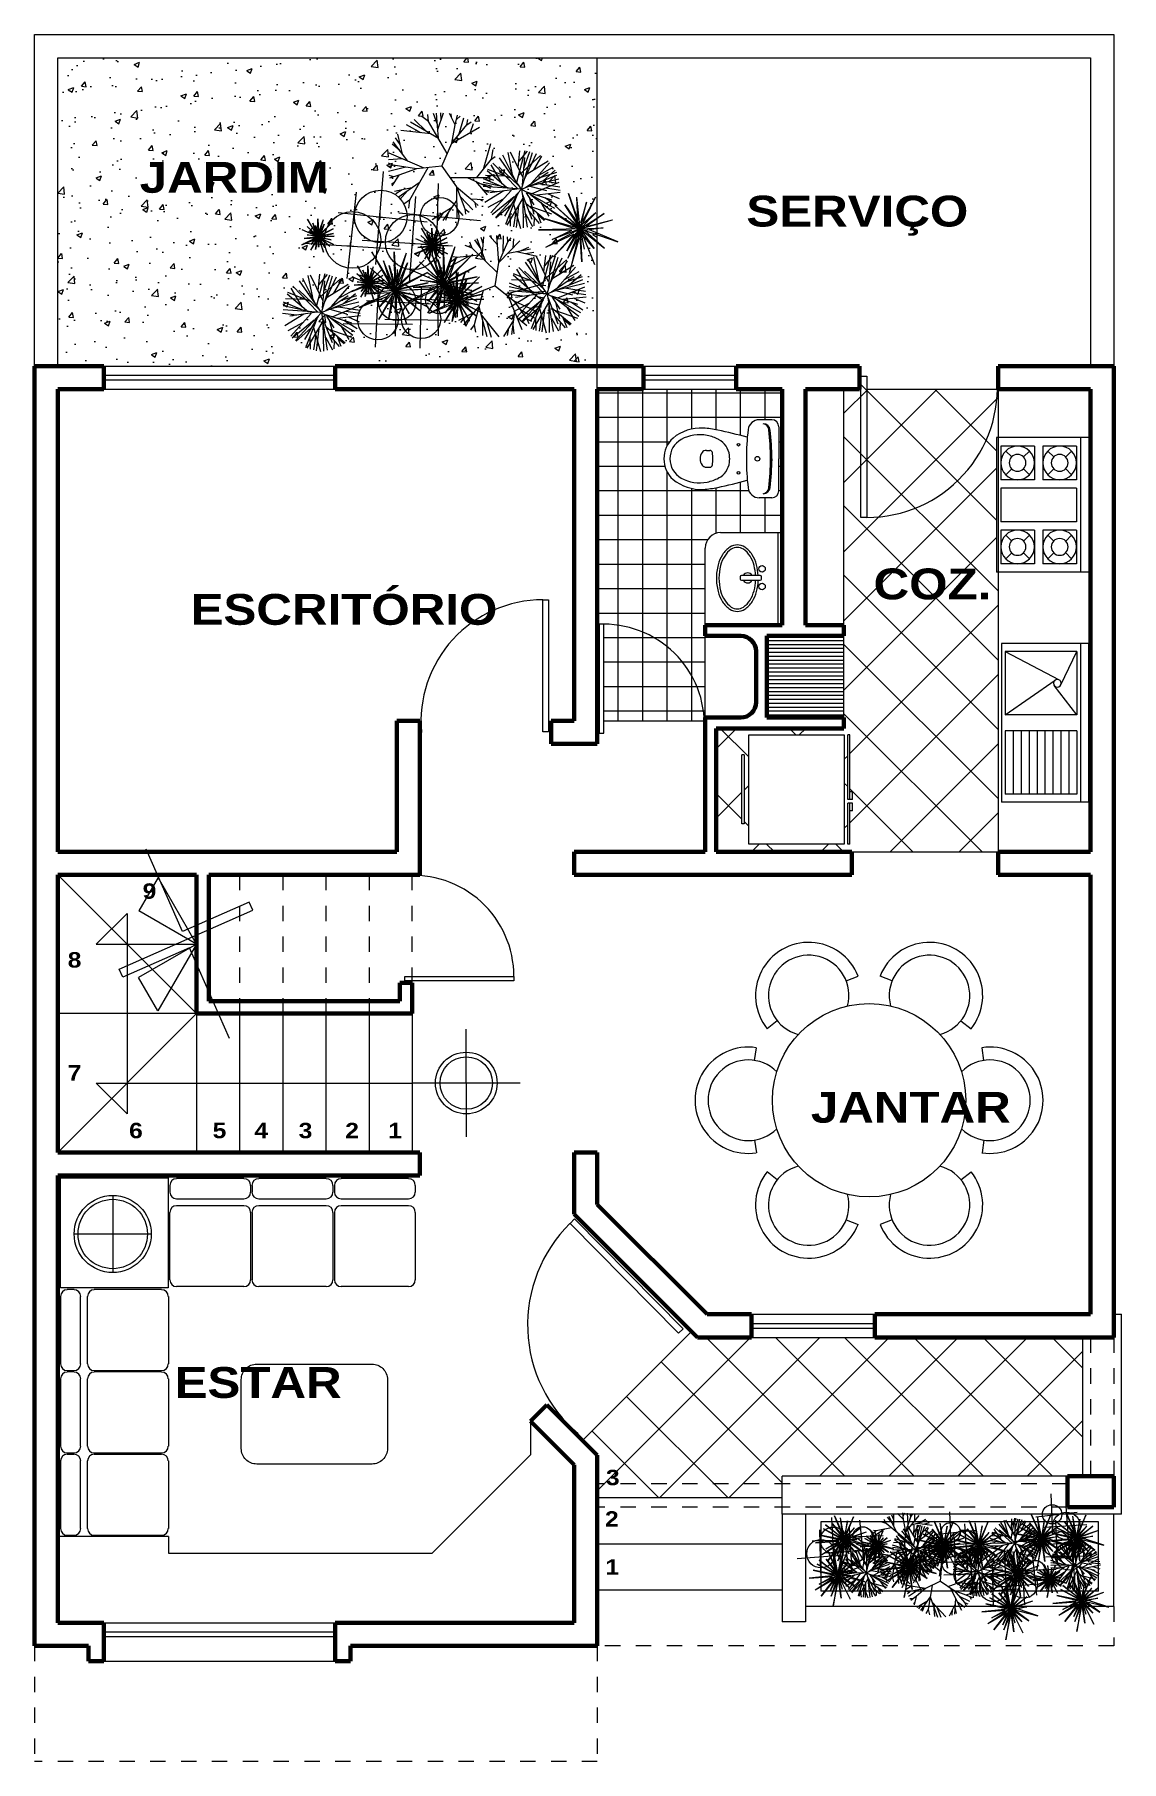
# Model space of a CAD drawing. Header units: metres. Extents: x 3.6 to 34.8, y 2.3 to 26.8.
# Drawn here: x 3.65 to 10.7, y 15.05 to 26.25 of the extents above; entities that cross this region are included whole.
import ezdxf

# ---------------------------------------------------------------- set-up
doc = ezdxf.new("R2010")
doc.units = ezdxf.units.M
doc.linetypes.add('DASHED2', pattern=[9.525, 6.35, -3.175])
doc.layers.get('0').update_dxf_attribs({"plot": 0})
for name, color, linetype, lineweight in [('0.05', 132, 'Continuous', 5), ('0.10', 62, 'Continuous', 9), ('0.13', 191, 'Continuous', 9), ('0.18', 141, 'Continuous', 18), ('0.18 proy', 141, 'DASHED2', 18), ('0.20', 241, 'Continuous', 20), ('0.30', 41, 'Continuous', 30), ('0.80', 21, 'Continuous', 80)]:
    doc.layers.add(name, color=color, linetype=linetype, lineweight=lineweight)
doc.styles.add('acotacion', font='', dxfattribs={"height": 0.12})
doc.styles.get("Standard").update_dxf_attribs({"font": '', "height": 0.2})
doc.styles.get('acotacion').set_extended_font_data('Arial Black')
doc.styles.get('Standard').set_extended_font_data('Arial Black')
pattern_1 = [(315, (0.28927, 9.79815), (0.2245064, 0.2245064), []), (45, (0.28927, 9.79815), (-0.2245064, 0.2245064), [])]

# ---------------------------------------------------------------- blocks, each defined once
blk = doc.blocks.new('A$C38273B9E')
at = {"layer": '0.18'}
for p, q in [((0.725, 1.783), (0.646, 1.771)), ((1.219, 1.783), (1.298, 1.771)), ((0.479, 1.64), (0.528, 1.703)), ((1.465, 1.64), (1.416, 1.703)), ((0.231, 1.212), (0.202, 1.138)), ((1.713, 1.212), (1.742, 1.138)), ((0.231, 0.928), (0.202, 1.002)), ((1.713, 0.928), (1.742, 1.002)), ((0.479, 0.5), (0.528, 0.437)), ((1.465, 0.5), (1.416, 0.437)), ((0.725, 0.358), (0.646, 0.37)), ((1.219, 0.358), (1.298, 0.37))]:
    blk.add_line(p, q, dxfattribs=at)
at = {"layer": '0.18', "linetype": 'Continuous'}
blk.add_circle((0.972, 1.07), 0.6, dxfattribs=at)
at = {"layer": '0.18'}
for centre, radius, start, end in [((0.972, 1.82), 0.33, 351.377, 188.623), ((0.972, 1.82), 0.25, 315.0357, 224.9643), ((0.322, 1.445), 0.33, 51.377, 248.623), ((1.622, 1.445), 0.33, 291.377, 128.623), ((0.322, 1.445), 0.25, 15.0357, 284.9643), ((1.622, 1.445), 0.25, 255.0357, 164.9643), ((0.322, 0.695), 0.33, 111.377, 308.623), ((1.622, 0.695), 0.33, 231.377, 68.623), ((0.322, 0.695), 0.25, 75.0357, 344.9643), ((1.622, 0.695), 0.25, 195.0357, 104.9643), ((0.972, 0.32), 0.25, 135.0357, 44.9643), ((0.972, 0.32), 0.33, 171.377, 8.623)]:
    blk.add_arc(centre, radius, start, end, dxfattribs=at)
blk = doc.blocks.new('A$C24D0653F')
at = {"layer": '0.18', "linetype": 'ByBlock'}
for p, q in [((0.873, 0.6), (0, 0.6)), ((0, 0.6), (0, 0)), ((0.873, 0.6), (0.873, 0)), ((0.873, 0.545), (0, 0.545)), ((0.273, 0.518), (0.055, 0.518)), ((0.055, 0.518), (0.055, 0.3)), ((0.086, 0.486), (0.125, 0.448)), ((0.241, 0.486), (0.202, 0.448)), ((0.273, 0.518), (0.273, 0.3)), ((0.545, 0.518), (0.327, 0.518)), ((0.327, 0.518), (0.327, 0.027)), ((0.545, 0.518), (0.545, 0.027)), ((0.6, 0.518), (0.6, 0.3)), ((0.818, 0.518), (0.6, 0.518)), ((0.632, 0.486), (0.671, 0.448)), ((0.786, 0.486), (0.748, 0.448)), ((0.818, 0.518), (0.818, 0.3)), ((0.125, 0.371), (0.086, 0.332)), ((0.202, 0.371), (0.241, 0.332)), ((0.671, 0.371), (0.632, 0.332)), ((0.748, 0.371), (0.786, 0.332)), ((0.273, 0.3), (0.055, 0.3)), ((0.055, 0.245), (0.055, 0.027)), ((0.273, 0.245), (0.055, 0.245)), ((0.273, 0.245), (0.273, 0.027)), ((0.818, 0.3), (0.6, 0.3)), ((0.6, 0.245), (0.6, 0.027)), ((0.818, 0.245), (0.6, 0.245)), ((0.818, 0.245), (0.818, 0.027)), ((0.086, 0.214), (0.125, 0.175)), ((0.241, 0.214), (0.202, 0.175)), ((0.632, 0.214), (0.671, 0.175)), ((0.786, 0.214), (0.748, 0.175)), ((0.873, 0), (0, 0)), ((0.273, 0.027), (0.055, 0.027)), ((0.125, 0.098), (0.086, 0.059)), ((0.202, 0.098), (0.241, 0.059)), ((0.545, 0.027), (0.327, 0.027)), ((0.818, 0.027), (0.6, 0.027)), ((0.671, 0.098), (0.632, 0.059)), ((0.748, 0.098), (0.786, 0.059))]:
    blk.add_line(p, q, dxfattribs=at)
for centre, radius in [((0.164, 0.409), 0.109), ((0.164, 0.409), 0.0545), ((0.709, 0.409), 0.109), ((0.709, 0.409), 0.0545), ((0.164, 0.136), 0.109), ((0.709, 0.136), 0.109), ((0.164, 0.136), 0.0545), ((0.709, 0.136), 0.0545)]:
    blk.add_circle(centre, radius, dxfattribs=at)
blk = doc.blocks.new('A$C1C4119E3')
at = {"layer": '0.18', "linetype": 'ByBlock'}
for p, q in [((0, 0.053), (0, 0.673)), ((0, 0.673), (0.709, 0.673)), ((0.131, 0.717), (0.578, 0.717)), ((0.131, 0.702), (0.131, 0.717)), ((0.131, 0.7), (0.578, 0.7)), ((0.578, 0.702), (0.578, 0.717)), ((0.709, 0.673), (0.709, 0.053)), ((0.709, 0.053), (0, 0.053)), ((0, 0.016), (0, 0.031)), ((0, 0.031), (0.266, 0.031)), ((0, 0.016), (0.266, 0.016)), ((0.216, 0.016), (0.266, 0.016)), ((0.216, 0), (0.216, 0.016)), ((0.216, 0), (0.266, 0)), ((0.266, 0.016), (0.266, 0.031)), ((0.266, 0), (0.266, 0.016)), ((0.288, 0.031), (0.709, 0.031)), ((0.288, 0.016), (0.288, 0.031)), ((0.288, 0.016), (0.709, 0.016)), ((0.288, 0.016), (0.338, 0.016)), ((0.288, 0), (0.288, 0.016)), ((0.288, 0), (0.338, 0)), ((0.338, 0), (0.338, 0.016)), ((0.709, 0.016), (0.709, 0.031))]:
    blk.add_line(p, q, dxfattribs=at)
blk = doc.blocks.new('A$C35F105D7')
at = {"layer": '0.18', "linetype": 'ByBlock'}
for p, q in [((1.099, 0.604), (0, 0.604)), ((0, 0.604), (0, 0)), ((1.099, 0.604), (1.099, 0)), ((1.099, 0.549), (0, 0.549)), ((0.055, 0.522), (0.055, 0.027)), ((0.494, 0.522), (0.055, 0.522)), ((0.494, 0.522), (0.494, 0.027)), ((1.044, 0.522), (0.604, 0.522)), ((0.604, 0.522), (0.604, 0.027)), ((0.604, 0.522), (0.808, 0.367)), ((0.813, 0.412), (1.044, 0.522)), ((1.044, 0.522), (1.044, 0.027)), ((0.494, 0.467), (0.055, 0.467)), ((0.494, 0.412), (0.055, 0.412)), ((0.604, 0.027), (0.846, 0.373)), ((1.044, 0.027), (0.847, 0.4)), ((0.494, 0.357), (0.055, 0.357)), ((0.494, 0.302), (0.055, 0.302)), ((0.494, 0.247), (0.055, 0.247)), ((0.494, 0.192), (0.055, 0.192)), ((0.494, 0.137), (0.055, 0.137)), ((1.099, 0), (0, 0)), ((0.494, 0.082), (0.055, 0.082)), ((0.494, 0.027), (0.055, 0.027)), ((1.044, 0.027), (0.604, 0.027))]:
    blk.add_line(p, q, dxfattribs=at)
blk.add_circle((0.824, 0.388), 0.0265, dxfattribs=at)
blk = doc.blocks.new('A$C75D70F53')
at = {"layer": '0.18'}
for p, q in [((0.215, 0.165), (0.215, 0.036)), ((0.24, 0.174), (0.224, 0.174)), ((0.249, 0.036), (0.249, 0.165)), ((0.224, 0.027), (0.24, 0.027))]:
    blk.add_line(p, q, dxfattribs=at)
for points in [[(0.249, 0.05, 0.050781), (0.322, 0.061, 0.076871), (0.392, 0.091, 0.107155), (0.444, 0.142, 0.146462), (0.46, 0.194, 0.146462), (0.444, 0.245, 0.107155), (0.392, 0.296, 0.076871), (0.322, 0.327, 0.063889), (0.23, 0.339, 0.063889), (0.138, 0.327, 0.076871), (0.067, 0.296, 0.107155), (0.015, 0.245, 0.146462), (0, 0.194, 0.146462), (0.015, 0.142, 0.107155), (0.067, 0.091, 0.076871), (0.138, 0.061, 0.053581), (0.215, 0.049, 0.063889)], [(0.248, 0.067, 0.050781), (0.317, 0.078, 0.076871), (0.383, 0.106, 0.107155), (0.43, 0.152, 0.146462), (0.442, 0.194, 0.146462), (0.43, 0.236, 0.107155), (0.383, 0.281, 0.076871), (0.317, 0.31, 0.063889), (0.23, 0.321, 0.063889), (0.142, 0.31, 0.076871), (0.077, 0.281, 0.107155), (0.03, 0.236, 0.146462), (0.017, 0.194, 0.146462), (0.03, 0.152, 0.107155), (0.077, 0.106, 0.076871), (0.142, 0.078, 0.053581), (0.216, 0.067, 0.053581)]]:
    blk.add_lwpolyline(points, format="xyb", dxfattribs=at)
for centre in [(0.172, 0.023), (0.294, 0.023)]:
    blk.add_circle(centre, 0.0226, dxfattribs=at)
for centre, radius, start, end in [((0.232, 0.122), 0.0348, 119.1764, 240.8236), ((0.224, 0.165), 0.0087, 90, 180), ((0.24, 0.165), 0.0087, 0, 90), ((0.232, 0.122), 0.0348, 299.1764, 60.8236), ((0.224, 0.036), 0.0087, 180, 270), ((0.24, 0.036), 0.0087, 270, 0)]:
    blk.add_arc(centre, radius, start, end, dxfattribs=at)
blk = doc.blocks.new('A$C64141625')
at = {"layer": '0.18'}
for p, q in [((0, 0.615), (0, 0.5434)), ((0.04, 0.655), (0.2225, 0.655)), ((0.2225, 0.615), (0.2114, 0.615)), ((0.405, 0.655), (0.2225, 0.655)), ((0.2225, 0.615), (0.2336, 0.615)), ((0.445, 0.615), (0.445, 0.5434)), ((0.1745, 0.242), (0.1745, 0.2621)), ((0.2705, 0.242), (0.2705, 0.2621))]:
    blk.add_line(p, q, dxfattribs=at)
for centre, radius in [((0.2225, 0.533), 0.0135), ((0.2225, 0.533), 0.0135), ((0.1425, 0.425), 0.0075), ((0.3025, 0.425), 0.0075)]:
    blk.add_circle(centre, radius, dxfattribs=at)
for centre, radius, start, end in [((0.04, 0.615), 0.04, 90, 180), ((0.063, 0.5663), 0.04, 96.27189, 180), ((0.0624, 0.5591), 0.04, 96.21414, 169.75716), ((0.2225, -0.885), 1.493, 90, 96.33055), ((0.2225, -0.885), 1.5, 90, 96.27189), ((0.2225, -0.885), 1.5, 83.72811, 90), ((0.2225, -0.885), 1.493, 83.66945, 90), ((0.382, 0.5663), 0.04, 0, 83.72811), ((0.3826, 0.5591), 0.04, 10.24284, 83.78586), ((0.405, 0.615), 0.04, 0, 90), ((0.064, 0.5434), 0.064, 180, 263.20695), ((0.381, 0.5434), 0.064, 276.79305, 0), ((0.2225, 1.874), 1.404, 263.20695, 270), ((2.5087, -0.1946), 2.5, 164.45601, 168.42561), ((0.2225, 1.874), 1.404, 270, 276.79305), ((-2.0637, -0.1946), 2.5, 11.57439, 15.54399), ((0.6457, 0.1793), 0.6, 167.70933, 175.6206), ((0.3348, 0.1972), 0.25, 152.59732, 168.38048), ((0.2155, 0.259), 0.1156, 96.24191, 152.59732), ((0.2225, 0.195), 0.18, 90, 96.24191), ((0.2225, 0.195), 0.18, 83.75809, 90), ((0.2295, 0.259), 0.1156, 27.40268, 83.75809), ((0.1102, 0.1972), 0.25, 11.61952, 27.40268), ((-0.2007, 0.1793), 0.6, 4.3794, 12.29067), ((0.3073, 0.2146), 0.26, 177.69717, 218.71313), ((0.3015, 0.204), 0.216, 168.38048, 209.11615), ((0.1895, 0.2621), 0.015, 96.64916, 180), ((0.2045, 0.242), 0.03, 180, 233.1301), ((0.2225, 0.266), 0.06, 233.1301, 270), ((0.2225, -0.021), 0.3, 90, 96.64916), ((0.2225, -0.021), 0.3, 83.35084, 90), ((0.2225, 0.266), 0.06, 270, 306.8699), ((0.2555, 0.2621), 0.015, 0, 83.35084), ((0.2405, 0.242), 0.03, 306.8699, 0), ((0.1435, 0.204), 0.216, 330.88385, 11.61952), ((0.1377, 0.2146), 0.26, 321.28687, 2.30283), ((0.2225, 0.16), 0.1256, 209.11615, 270), ((0.2225, 0.16), 0.1256, 270, 330.88385), ((0.2225, 0.16), 0.16, 222.43623, 270), ((0.2225, 0.16), 0.16, 270, 317.56377)]:
    blk.add_arc(centre, radius, start, end, dxfattribs=at)
blk = doc.blocks.new('A$C620D6D73')
at = {"layer": '0.10'}
for p, q in [((0.422, 0.375), (0.375, 0.82)), ((0.375, 0.82), (0.422, 0.469)), ((0.422, 0.375), (0.516, 0.82)), ((0.422, 0.469), (0.516, 0.82)), ((0.422, 0.375), (0.117, 0.797)), ((0.117, 0.797), (0.352, 0.445)), ((0.117, 0.609), (0.398, 0.398)), ((0.422, 0.375), (0.117, 0.609)), ((0.422, 0.375), (0.258, 0.703)), ((0.258, 0.703), (0.348, 0.477)), ((0.422, 0.375), (0.328, 0.656)), ((0.328, 0.656), (0.415, 0.439)), ((0.422, 0.375), (0.727, 0.75)), ((0.422, 0.375), (0.539, 0.703)), ((0.422, 0.375), (0.773, 0.609)), ((0.773, 0.609), (0.469, 0.422)), ((0.727, 0.75), (0.474, 0.458)), ((0.539, 0.703), (0.474, 0.458)), ((0.422, 0.375), (0, 0.516)), ((0.422, 0.375), (0.211, 0.492)), ((0.422, 0.375), (0.797, 0.492)), ((0.422, 0.375), (0.82, 0.422)), ((0.797, 0.492), (0.469, 0.398)), ((0.82, 0.422), (0.469, 0.375)), ((0.422, 0.375), (0.023, 0.141)), ((0.023, 0.141), (0.343, 0.3)), ((0.422, 0.375), (0.07, 0.305)), ((0.07, 0.305), (0.371, 0.345)), ((0.141, 0.398), (0.352, 0.398)), ((0.422, 0.375), (0.141, 0.398)), ((0.422, 0.375), (0.258, 0.023)), ((0.422, 0.375), (0.258, 0.164)), ((0.258, 0.164), (0.371, 0.345)), ((0.398, 0.305), (0.258, 0.023)), ((0.422, 0.375), (0.375, 0.047)), ((0.375, 0.047), (0.398, 0.305)), ((0.422, 0.375), (0.586, 0)), ((0.422, 0.375), (0.445, 0.117)), ((0.422, 0.375), (0.727, 0.164)), ((0.422, 0.375), (0.609, 0.117)), ((0.422, 0.375), (0.75, 0.328)), ((0.422, 0.375), (0.82, 0.211)), ((0.445, 0.117), (0.445, 0.305)), ((0.609, 0.117), (0.469, 0.328)), ((0.586, 0), (0.469, 0.305)), ((0.75, 0.328), (0.492, 0.352)), ((0.516, 0.328), (0.727, 0.164)), ((0.82, 0.211), (0.516, 0.328))]:
    blk.add_line(p, q, dxfattribs=at)
blk = doc.blocks.new('A$C3CA957AC')
at = {"layer": '0.20', "linetype": 'Continuous', "ltscale": 0.08}
for p, q in [((0.486, 1.107), (0.293, 1.329)), ((0.526, 1.223), (0.344, 1.369)), ((0.597, 0.834), (0.4, 1.405)), ((0.708, 0.889), (0.425, 1.42)), ((0.729, 0.834), (0.557, 1.329)), ((0.643, 1.097), (0.637, 1.476)), ((0.742, 0.745), (0.653, 1.476)), ((0.718, 0.945), (0.729, 1.491)), ((0.855, 0.91), (0.779, 1.486)), ((0.825, 1.137), (0.896, 1.465)), ((0.936, 1.021), (1.002, 1.445)), ((0.167, 0.91), (0.051, 1.016)), ((0.329, 0.99), (0.056, 1.046)), ((0.742, 0.745), (0.115, 1.13)), ((0.571, 0.851), (0.151, 1.199)), ((0.622, 1.046), (0.182, 1.248)), ((0.541, 0.985), (0.248, 1.299)), ((0.742, 0.745), (1.258, 1.271)), ((0.803, 0.811), (1.083, 1.255)), ((0.884, 0.888), (1.317, 1.221)), ((0.956, 0.94), (1.437, 1.016)), ((1.012, 1.137), (1.214, 1.324)), ((1.032, 1.001), (1.366, 1.167)), ((1.143, 0.829), (1.391, 1.097)), ((0.476, 0.854), (0, 0.773)), ((0.152, 0.824), (0, 0.798)), ((0.212, 0.809), (0.005, 0.879)), ((0.39, 0.834), (0.005, 0.611)), ((0.304, 0.627), (0.005, 0.677)), ((0.553, 0.677), (0.019, 0.565)), ((0.319, 0.91), (0.02, 0.91)), ((0.742, 0.745), (0.05, 0.495)), ((0.664, 0.789), (0.17, 0.964)), ((0.659, 0.712), (0.214, 0.434)), ((0.511, 0.733), (0.223, 0.874)), ((0.627, 0.718), (0.359, 0.753)), ((0.742, 0.745), (0.506, 0.048)), ((0.742, 0.745), (1.475, 0.67)), ((0.742, 0.745), (1.14, 0.126)), ((0.794, 0.793), (1.482, 0.834)), ((0.794, 0.671), (1.163, 0.299)), ((0.832, 0.739), (1.353, 0.796)), ((0.906, 0.723), (1.265, 0.207)), ((0.943, 0.724), (1.473, 0.593)), ((1.022, 0.758), (1.452, 0.99)), ((1.062, 0.955), (1.477, 0.884)), ((1.068, 0.687), (1.447, 0.48)), ((0.329, 0.505), (0.061, 0.424)), ((0.344, 0.409), (0.137, 0.308)), ((0.465, 0.586), (0.212, 0.212)), ((0.455, 0.369), (0.248, 0.187)), ((0.612, 0.424), (0.299, 0.152)), ((0.546, 0.642), (0.374, 0.106)), ((0.683, 0.581), (0.41, 0.394)), ((0.677, 0.554), (0.431, 0.067)), ((0.716, 0.659), (0.657, 0.138)), ((0.703, 0.52), (0.779, 0)), ((0.896, 0.47), (0.825, 0)), ((0.851, 0.575), (1.079, 0.079)), ((0.901, 0.576), (1.422, 0.44)), ((0.982, 0.606), (0.997, 0.045)), ((1.027, 0.43), (1.189, 0.152)), ((1.103, 0.52), (1.321, 0.288)), ((1.179, 0.435), (1.224, 0.182)), ((0.673, 0.303), (0.551, 0.015)), ((0.597, 0.313), (0.597, 0.01)), ((0.734, 0.313), (0.668, 0)), ((0.87, 0.323), (0.971, 0.035))]:
    blk.add_line(p, q, dxfattribs=at)
blk = doc.blocks.new('A$C7AA27CED')
at = {"layer": '0.13'}
for p, q in [((0.238, 0.635), (0.229, 0.678)), ((0.297, 0.62), (0.267, 0.689)), ((0.312, 0.53), (0.285, 0.693)), ((0.303, 0.587), (0.331, 0.698)), ((0.319, 0.65), (0.312, 0.697)), ((0.413, 0.627), (0.37, 0.698)), ((0.384, 0.675), (0.381, 0.697)), ((0.413, 0.627), (0.421, 0.691)), ((0.417, 0.663), (0.439, 0.686)), ((0.441, 0.565), (0.465, 0.678)), ((0.26, 0.555), (0.065, 0.562)), ((0.195, 0.557), (0.098, 0.601)), ((0.312, 0.53), (0.121, 0.621)), ((0.23, 0.569), (0.145, 0.64)), ((0.238, 0.635), (0.193, 0.662)), ((0.377, 0.437), (0.238, 0.635)), ((0.401, 0.506), (0.488, 0.633)), ((0.401, 0.506), (0.413, 0.627)), ((0.401, 0.506), (0.57, 0.625)), ((0.488, 0.633), (0.491, 0.668)), ((0.488, 0.633), (0.514, 0.656)), ((0.515, 0.587), (0.531, 0.646)), ((0.066, 0.434), (0.015, 0.469)), ((0.127, 0.366), (0.021, 0.484)), ((0.068, 0.471), (0.034, 0.511)), ((0.088, 0.41), (0.047, 0.535)), ((0.348, 0.352), (0.401, 0.506)), ((0.62, 0.357), (0.654, 0.525)), ((0.666, 0.425), (0.672, 0.488)), ((0.236, 0.331), (0, 0.408)), ((0.088, 0.379), (0.001, 0.364)), ((0.034, 0.333), (0.001, 0.344)), ((0.348, 0.352), (0.187, 0.322)), ((0.348, 0.352), (0.454, 0.228)), ((0.58, 0.299), (0.666, 0.425)), ((0.666, 0.425), (0.687, 0.444)), ((0.034, 0.333), (0.002, 0.319)), ((0.116, 0.327), (0.006, 0.29)), ((0.043, 0.257), (0.012, 0.264)), ((0.076, 0.271), (0.017, 0.246)), ((0.187, 0.322), (0.034, 0.333)), ((0.076, 0.271), (0.036, 0.199)), ((0.187, 0.322), (0.076, 0.271)), ((0.211, 0.233), (0.083, 0.127)), ((0.259, 0.335), (0.157, 0.116)), ((0.406, 0.283), (0.648, 0.305)), ((0.454, 0.228), (0.553, 0.158)), ((0.454, 0.228), (0.521, 0.09)), ((0.454, 0.228), (0.473, 0.023)), ((0.519, 0.293), (0.674, 0.236)), ((0.574, 0.273), (0.656, 0.193)), ((0.605, 0.261), (0.68, 0.253)), ((0.62, 0.228), (0.664, 0.21)), ((0.648, 0.305), (0.694, 0.33)), ((0.648, 0.305), (0.689, 0.291)), ((0.049, 0.222), (0.032, 0.208)), ((0.166, 0.196), (0.056, 0.164)), ((0.104, 0.178), (0.067, 0.149)), ((0.14, 0.174), (0.096, 0.114)), ((0.157, 0.116), (0.124, 0.087)), ((0.157, 0.116), (0.156, 0.063)), ((0.462, 0.139), (0.384, 0.002)), ((0.485, 0.164), (0.572, 0.087)), ((0.553, 0.158), (0.636, 0.159)), ((0.553, 0.158), (0.605, 0.119)), ((0.582, 0.136), (0.591, 0.105)), ((0.609, 0.159), (0.63, 0.151)), ((0.433, 0.089), (0.316, 0.001)), ((0.381, 0.05), (0.351, 0)), ((0.417, 0.06), (0.401, 0.004)), ((0.467, 0.09), (0.51, 0.046)), ((0.521, 0.09), (0.528, 0.056)), ((0.521, 0.09), (0.549, 0.07))]:
    blk.add_line(p, q, dxfattribs=at)
blk = doc.blocks.new('A$C0F580022')
at = {"layer": '0.13'}
for p, q in [((0.56, 0.931), (0.567, 0.191)), ((1.094, 0.938), (1.076, 0.195)), ((0.343, 0.776), (0.383, 0.065)), ((0.86, 0.798), (0.86, 0)), ((0.22, 0.588), (0.993, 0.603)), ((0.661, 0.653), (1.488, 0.671)), ((0.701, 0.343), (0, 0.35)), ((0.451, 0.401), (1.217, 0.386))]:
    blk.add_line(p, q, dxfattribs=at)
for points, const_width in [([(0.526, 0.594), (0.596, 0.594)], 0.008), ([(0.56, 0.616), (0.565, 0.558)], 0.012), ([(1.053, 0.659), (1.122, 0.659)], 0.008), ([(1.087, 0.681), (1.091, 0.622)], 0.012), ([(0.328, 0.35), (0.397, 0.35)], 0.008), ([(0.362, 0.372), (0.366, 0.313)], 0.012), ([(0.823, 0.394), (0.893, 0.394)], 0.008), ([(0.857, 0.416), (0.862, 0.357)], 0.012)]:
    blk.add_lwpolyline(points, dxfattribs=dict(at, const_width=const_width))
for centre, radius in [((0.56, 0.581), 0.235), ((1.076, 0.606), 0.242), ((0.852, 0.386), 0.225), ((0.35, 0.346), 0.165)]:
    blk.add_circle(centre, radius, dxfattribs=at)
blk = doc.blocks.new('A$C716976C6')
at = {"layer": '0.13', "ltscale": 0.05}
for p, q in [((0.35, 0.7), (0.35, 0)), ((0.35, 0.35), (0, 0.35)), ((0.35, 0.35), (0.7, 0.35))]:
    blk.add_line(p, q, dxfattribs=at)
for radius in [0.2, 0.17]:
    blk.add_circle((0.35, 0.35), radius, dxfattribs=at)
blk = doc.blocks.new('A$C3F5E6EFC')
at = {"layer": '0.13', "ltscale": 0.05}
for p, q in [((0, 0.25), (0.217, 0.375)), ((0.433, 0), (0.217, 0.375)), ((0.433, 0), (0.65, 0.375)), ((0.866, 0.25), (0.65, 0.375)), ((0.433, 0), (0, 0.25)), ((0.433, 0), (0.866, 0.25))]:
    blk.add_line(p, q, dxfattribs=at)
blk = doc.blocks.new('A$C10912EB8')
at = {"layer": '0.10'}
for p, q in [((0.422, 0.375), (0.117, 0.797)), ((0.117, 0.797), (0.352, 0.445)), ((0.422, 0.375), (0.375, 0.82)), ((0.375, 0.82), (0.422, 0.469)), ((0.386, 0.527), (0.409, 0.785)), ((0.422, 0.375), (0.516, 0.82)), ((0.422, 0.469), (0.516, 0.82)), ((0.422, 0.375), (0.117, 0.609)), ((0.117, 0.609), (0.398, 0.398)), ((0.422, 0.375), (0.258, 0.703)), ((0.258, 0.703), (0.348, 0.477)), ((0.422, 0.375), (0.328, 0.656)), ((0.328, 0.656), (0.415, 0.439)), ((0.422, 0.375), (0.727, 0.75)), ((0.422, 0.375), (0.539, 0.703)), ((0.422, 0.375), (0.773, 0.609)), ((0.773, 0.609), (0.469, 0.422)), ((0.727, 0.75), (0.474, 0.458)), ((0.539, 0.703), (0.474, 0.458)), ((0, 0.516), (0.305, 0.422)), ((0.422, 0.375), (0, 0.516)), ((0.422, 0.375), (0.023, 0.141)), ((0.023, 0.141), (0.343, 0.3)), ((0.422, 0.375), (0.07, 0.305)), ((0.07, 0.305), (0.371, 0.345)), ((0.422, 0.375), (0.141, 0.398)), ((0.141, 0.398), (0.352, 0.398)), ((0.211, 0.492), (0.305, 0.422)), ((0.422, 0.375), (0.211, 0.492)), ((0.422, 0.375), (0.258, 0.164)), ((0.422, 0.375), (0.258, 0.023)), ((0.258, 0.164), (0.371, 0.345)), ((0.398, 0.305), (0.258, 0.023)), ((0.269, 0.504), (0.269, 0.504)), ((0.422, 0.375), (0.375, 0.047)), ((0.375, 0.047), (0.398, 0.305)), ((0.422, 0.375), (0.797, 0.492)), ((0.422, 0.375), (0.82, 0.422)), ((0.422, 0.375), (0.82, 0.211)), ((0.422, 0.375), (0.75, 0.328)), ((0.422, 0.375), (0.727, 0.164)), ((0.422, 0.375), (0.609, 0.117)), ((0.422, 0.375), (0.445, 0.117)), ((0.422, 0.375), (0.586, 0)), ((0.445, 0.117), (0.445, 0.305)), ((0.797, 0.492), (0.469, 0.398)), ((0.82, 0.422), (0.469, 0.375)), ((0.609, 0.117), (0.469, 0.328)), ((0.586, 0), (0.469, 0.305)), ((0.75, 0.328), (0.492, 0.352)), ((0.82, 0.211), (0.516, 0.328)), ((0.516, 0.328), (0.727, 0.164)), ((0.258, 0.023), (0.258, 0.023))]:
    blk.add_line(p, q, dxfattribs=at)

msp = doc.modelspace()

# ---------------------------------------------------------------- hatches: boundary and pattern name
at = {"layer": '0.05', "ltscale": 0.01}
h = msp.add_hatch(dxfattribs=at)
h.set_pattern_fill('NET,_O', color=256, scale=0.1, angle=315)
h.set_pattern_definition(pattern_1)
h.paths.add_polyline_path([(9.045, 24.035), (9.006, 24.035), (9.006, 23.95), (8.997, 23.95), (8.897, 23.95), (8.897, 22.42), (8.897, 22.35), (8.897, 21.82), (8.897, 21.75), (8.067, 21.75), (8.067, 20.95), (8.947, 20.95), (9.897, 20.95), (9.897, 22.763), (9.887, 22.763), (9.887, 23.636), (9.897, 23.636), (9.897, 23.95), (9.045, 23.95)])
h.paths.add_polyline_path([(8.937, 21.708), (8.937, 21.337), (8.952, 21.337), (8.952, 21.288), (8.937, 21.288), (8.921, 21.288), (8.921, 21.708)], flags=16)
h.paths.add_polyline_path([(8.899, 21.708), (8.899, 21), (8.279, 21), (8.279, 21.708)], flags=16)
h.paths.add_polyline_path([(8.253, 21.578), (8.253, 21.13), (8.235, 21.13), (8.235, 21.578)], flags=16)
h.paths.add_polyline_path([(8.952, 21.265), (8.952, 21.216), (8.937, 21.216), (8.937, 21), (8.921, 21), (8.921, 21.265)], flags=16)
h = msp.add_hatch(dxfattribs=at)
h.set_pattern_fill('NET,_O', color=256, scale=0.05)
h.set_pattern_definition([(0, (0.28927, 9.79815), (0, 0.15875), []), (90, (0.28927, 9.79815), (-0.15875, 1e-17), [])])
h.paths.add_polyline_path([(7.997, 22.92, -0.414214), (8.097, 23.02), (8.497, 23.02), (8.497, 23.95), (8.197, 23.95), (7.597, 23.95), (7.297, 23.95), (7.297, 21.8), (7.309, 21.8), (7.309, 22.426), (7.339, 22.426, -0.402333), (7.992, 21.8), (7.997, 21.8), (7.997, 21.82), (7.997, 22.35), (7.997, 22.42)])
h.paths.add_polyline_path([(7.788, 23.364, -0.210568), (7.729, 23.499, -0.210568), (7.788, 23.633, -0.180901), (7.985, 23.698, -0.034533), (8.078, 23.684, -0.017322), (8.27, 23.638, -0.007818), (8.275, 23.688, -0.379899), (8.347, 23.752), (8.429, 23.752, -0.414214), (8.474, 23.706), (8.474, 23.499), (8.474, 23.291, -0.414214), (8.429, 23.245), (8.347, 23.245, -0.379899), (8.275, 23.31, -0.007818), (8.27, 23.359, -0.017322), (8.078, 23.313, -0.034533), (7.985, 23.299, -0.180901)], flags=16)
h.paths.add_polyline_path([(7.841, 23.374, -0.272087), (7.768, 23.499, -0.272087), (7.841, 23.623, -0.179639), (8.01, 23.649, -0.068976), (8.084, 23.623, -0.250976), (8.154, 23.521, -0.027242), (8.156, 23.499, -0.027242), (8.154, 23.476, -0.250976), (8.084, 23.374, -0.068976), (8.01, 23.348, -0.179639)], flags=0)
h.paths.add_polyline_path([(7.977, 23.458, -0.162278), (7.963, 23.499, -0.162278), (7.977, 23.54, -0.236068), (8.004, 23.553), (8.027, 23.553, -0.380618), (8.044, 23.538, -0.029021), (8.046, 23.499, -0.029021), (8.044, 23.459, -0.380618), (8.027, 23.444), (8.004, 23.444, -0.236068)], flags=0)
h.paths.add_polyline_path([(8.204, 23.408, -1), (8.221, 23.408, -1)], flags=0)
h.paths.add_polyline_path([(8.373, 23.272, 0.331281), (8.41, 23.311, 0.027629), (8.421, 23.499, 0.027629), (8.41, 23.686, 0.331281), (8.373, 23.726, -0.382504), (8.418, 23.685, -0.027373), (8.429, 23.499, -0.027373), (8.418, 23.312, -0.382504)], flags=0)
h.paths.add_polyline_path([(8.32, 23.499, -1), (8.351, 23.499, -1)], flags=0)
h.paths.add_polyline_path([(7.339, 22.426), (7.339, 22.426), (7.339, 21.8), (7.992, 21.8, 0.40209)], flags=17)
h = msp.add_hatch(dxfattribs=at)
h.set_pattern_fill('NET,_O', color=256, scale=0.1, angle=315)
h.set_pattern_definition(pattern_1)
h.paths.add_polyline_path([(9.097, 17.8), (8.297, 17.8), (7.947, 17.8), (7.908, 17.839), (7.201, 17.132), (7.297, 17.036), (7.297, 16.76), (8.497, 16.76), (8.497, 16.9), (10.347, 16.9), (10.447, 16.9), (10.447, 17.8)])
at = {"layer": '0.10', "ltscale": 0.01}
h = msp.add_hatch(dxfattribs=at)
h.set_pattern_fill('AR-CONC', color=256, scale=0.002, style=0)
h.set_pattern_definition([(50, (-0.15374, -0.41884), (0.3643693, -0.0318782), [0.0381, -0.4191]), (355, (-0.15374, -0.41884), (-0.0704857, 0.3821133), [0.03048, -0.33528]), (100.451, (-0.12338, -0.4215), (0.293885, 0.3502334), [0.03238, -0.35618]), (46.1842, (-0.15374, -0.31724), (0.542158, -0.084085), [0.05715, -0.62865]), (96.6356, (-0.10857, -0.32425), (0.474808, 0.494851), [0.04857, -0.53427]), (351.184, (-0.15374, -0.31724), (0.474809, 0.49485), [0.04572, -0.50292]), (21, (-0.10294, -0.34264), (0.3032298, -0.204531), [0.0381, -0.4191]), (326, (-0.10294, -0.34264), (0.123604, 0.368376), [0.03048, -0.33528]), (71.4514, (-0.07768, -0.3597), (0.426833, 0.1638457), [0.03238, -0.35618]), (37.5, (-0.15374, -0.41884), (0.0061772, 0.1691101), [0, -0.331216, 0, -0.34036, 0, -0.33655]), (7.5, (-0.15374, -0.41884), (0.1336393, 0.2003611), [0, -0.194056, 0, -0.323596, 0, -0.12827]), (327.5, (-0.26703, -0.41884), (0.2711812, -0.0114575), [0, -0.127, 0, -0.39624, 0, -0.52578]), (317.5, (-0.31783, -0.41884), (0.2962584, 0.050853), [0, -0.1651, 0, -0.263144, 0, -0.37338])])
h.paths.add_polyline_path([(3.797, 26.1), (3.797, 24.1), (4.097, 24.1), (5.597, 24.1), (7.297, 24.1), (7.297, 26.1)])
at = {"layer": '0.13'}
h = msp.add_hatch(dxfattribs=at)
h.set_pattern_fill('ANSI31,_O', color=256, scale=0.008, angle=315)
h.set_pattern_definition([(0, (0.289274, 9.798153), (9e-18, 0.0254), [])])
h.paths.add_polyline_path([(8.897, 21.82), (8.897, 22.35), (8.397, 22.35), (8.397, 21.82)])

# ---------------------------------------------------------------- linework, layer by layer
at = {"layer": '0.05', "ltscale": 0.01}
for p, q in [((8.997, 23.95), (9.006, 23.95)), ((9.045, 23.95), (9.897, 23.95)), ((7.297, 21.8), (7.309, 21.8)), ((7.339, 21.8), (7.997, 21.8)), ((8.947, 20.95), (9.897, 20.95)), ((7.201, 17.132), (7.908, 17.839))]:
    msp.add_line(p, q, dxfattribs=at)
at = {"layer": '0.13', "linetype": 'Continuous', "ltscale": 0.08}
for p, q in [((4.606, 20.432), (4.37, 20.966)), ((5.039, 20.623), (4.606, 20.432)), ((5.062, 20.571), (5.039, 20.623)), ((4.196, 20.189), (5.062, 20.571)), ((4.652, 20.328), (4.219, 20.137)), ((4.912, 19.739), (4.652, 20.328)), ((4.219, 20.137), (4.196, 20.189))]:
    msp.add_line(p, q, dxfattribs=at)
at = {"layer": '0.13', "ltscale": 0.01}
for p, q in [((4.247, 20.55), (4.047, 20.35)), ((4.247, 20.55), (4.247, 19.25)), ((4.047, 20.35), (4.697, 20.35)), ((4.047, 19.45), (6.097, 19.45)), ((4.247, 19.25), (4.047, 19.45))]:
    msp.add_line(p, q, dxfattribs=at)
at = {"layer": '0.13'}
for centre, radius, start, end in [((9.046, 23.965), 0.847, 269.976, 5.1673), ((6.943, 21.794), 0.79, 89.976, 185.1673), ((7.339, 21.773), 0.653, 354.8327, 90.024), ((6.102, 20.143), 0.654, 359.976, 95.1673), ((7.768, 17.882), 0.923, 134.6355, 229.8268)]:
    msp.add_arc(centre, radius, start, end, dxfattribs=at)
at = {"layer": '0.18', "ltscale": 0.01}
for p, q in [((3.647, 24.1), (3.647, 26.25)), ((3.647, 26.25), (10.647, 26.25)), ((10.647, 26.25), (10.647, 24.1)), ((3.797, 24.1), (3.797, 26.1)), ((3.797, 26.1), (10.497, 26.1)), ((7.297, 23.95), (7.297, 26.1)), ((10.497, 26.1), (10.497, 24.1)), ((4.097, 24.1), (5.597, 24.1)), ((7.597, 24.1), (8.197, 24.1)), ((4.097, 24.04), (5.597, 24.04)), ((4.097, 24.01), (5.597, 24.01)), ((7.597, 24.04), (8.197, 24.04)), ((7.597, 24.01), (8.197, 24.01)), ((4.097, 23.95), (5.597, 23.95)), ((7.597, 23.95), (8.197, 23.95)), ((8.897, 22.42), (8.897, 23.95)), ((9.897, 23.95), (9.897, 20.95)), ((8.097, 23.02), (8.497, 23.02)), ((8.467, 23.02), (8.467, 22.42)), ((7.997, 22.42), (7.997, 22.92)), ((7.997, 21.82), (7.997, 22.35)), ((8.897, 21.82), (8.897, 22.35)), ((4.697, 19.9), (3.797, 20.8)), ((4.697, 19.9), (3.797, 19)), ((4.697, 19.9), (3.797, 19.9)), ((4.697, 19.9), (4.697, 19)), ((4.977, 19.9), (4.977, 19)), ((5.257, 19.9), (5.257, 19)), ((5.537, 19.9), (5.537, 19)), ((5.817, 19.9), (5.817, 19)), ((6.097, 19.9), (6.097, 19)), ((8.297, 17.95), (9.097, 17.95)), ((10.647, 17.95), (10.697, 17.95)), ((10.697, 16.655), (10.697, 17.95)), ((8.297, 17.89), (9.097, 17.89)), ((8.297, 17.86), (9.097, 17.86)), ((8.297, 17.8), (9.097, 17.8)), ((10.447, 16.9), (10.447, 17.8)), ((6.864, 17.257), (6.864, 17.039)), ((6.864, 17.039), (6.225, 16.4)), ((10.347, 16.9), (8.497, 16.9)), ((8.497, 16.655), (8.497, 16.9)), ((8.497, 16.76), (7.297, 16.76)), ((8.497, 16.655), (8.497, 15.955)), ((10.697, 16.655), (8.497, 16.655)), ((8.647, 16.655), (8.647, 15.955)), ((10.547, 16.605), (8.747, 16.605)), ((8.747, 16.605), (8.747, 16.155)), ((10.547, 16.155), (10.547, 16.605)), ((10.647, 16.055), (10.647, 16.655)), ((4.515, 16.4), (6.225, 16.4)), ((8.497, 16.46), (7.297, 16.46)), ((8.497, 16.16), (7.297, 16.16)), ((10.547, 16.155), (8.747, 16.155)), ((10.647, 16.055), (8.647, 16.055)), ((4.097, 15.95), (5.597, 15.95)), ((8.647, 15.955), (8.497, 15.955)), ((4.097, 15.89), (5.597, 15.89)), ((4.097, 15.86), (5.597, 15.86)), ((4.097, 15.7), (5.597, 15.7))]:
    msp.add_line(p, q, dxfattribs=at)
at = {"layer": '0.18'}
for p, q in [((9.006, 23.118), (9.006, 24.035)), ((9.006, 24.035), (9.045, 24.035)), ((9.045, 24.035), (9.045, 23.118)), ((9.045, 23.118), (9.006, 23.118)), ((6.944, 21.728), (6.944, 22.584)), ((6.944, 22.584), (6.98, 22.584)), ((6.98, 22.584), (6.98, 21.728)), ((7.309, 22.426), (7.309, 21.719)), ((7.339, 22.426), (7.309, 22.426)), ((7.339, 21.719), (7.339, 22.426)), ((6.98, 21.728), (6.944, 21.728)), ((7.309, 21.719), (7.339, 21.719)), ((6.048, 20.142), (6.756, 20.142)), ((6.048, 20.112), (6.048, 20.142)), ((6.756, 20.112), (6.048, 20.112)), ((6.756, 20.142), (6.756, 20.112)), ((3.815, 18.836), (4.513, 18.836)), ((3.815, 18.121), (3.815, 18.836)), ((4.513, 18.836), (4.513, 18.121)), ((4.154, 18.721), (4.154, 18.221)), ((7.12, 18.539), (7.15, 18.569)), ((7.823, 17.827), (7.12, 18.539)), ((7.15, 18.569), (7.853, 17.857)), ((3.904, 18.471), (4.404, 18.471)), ((4.513, 18.121), (3.815, 18.121)), ((7.853, 17.857), (7.823, 17.827))]:
    msp.add_line(p, q, dxfattribs=at)
at = {"layer": '0.18', "linetype": 'ByBlock'}
for p, q in [((5.005, 18.83), (4.568, 18.83)), ((5.539, 18.83), (5.101, 18.83)), ((6.073, 18.83), (5.636, 18.83)), ((4.524, 18.786), (4.524, 18.743)), ((5.049, 18.743), (5.049, 18.786)), ((5.058, 18.786), (5.058, 18.743)), ((5.583, 18.743), (5.583, 18.786)), ((5.592, 18.786), (5.592, 18.743)), ((6.117, 18.743), (6.117, 18.786)), ((4.524, 18.174), (4.524, 18.611)), ((4.568, 18.699), (5.005, 18.699)), ((4.568, 18.655), (5.005, 18.655)), ((5.049, 18.174), (5.049, 18.611)), ((5.058, 18.611), (5.058, 18.174)), ((5.101, 18.699), (5.539, 18.699)), ((5.101, 18.655), (5.539, 18.655)), ((5.583, 18.174), (5.583, 18.611)), ((5.592, 18.611), (5.592, 18.174)), ((5.636, 18.699), (6.073, 18.699)), ((5.636, 18.655), (6.073, 18.655)), ((6.117, 18.174), (6.117, 18.611)), ((3.815, 18.066), (3.815, 17.629)), ((3.903, 18.11), (3.859, 18.11)), ((3.946, 17.629), (3.946, 18.066)), ((3.99, 17.629), (3.99, 18.066)), ((4.471, 18.11), (4.034, 18.11)), ((4.515, 18.066), (4.515, 17.736)), ((4.711, 18.13), (4.568, 18.13)), ((5.005, 18.13), (4.675, 18.13)), ((5.245, 18.13), (5.101, 18.13)), ((5.539, 18.13), (5.209, 18.13)), ((5.779, 18.13), (5.636, 18.13)), ((6.073, 18.13), (5.743, 18.13)), ((4.515, 17.772), (4.515, 17.629)), ((3.859, 17.585), (3.903, 17.585)), ((4.034, 17.585), (4.471, 17.585)), ((3.815, 17.532), (3.815, 17.095)), ((3.903, 17.576), (3.859, 17.576)), ((3.946, 17.095), (3.946, 17.532)), ((3.99, 17.095), (3.99, 17.532)), ((4.471, 17.576), (4.034, 17.576)), ((4.515, 17.532), (4.515, 17.202)), ((4.515, 17.238), (4.515, 17.095)), ((3.859, 17.051), (3.903, 17.051)), ((3.903, 17.042), (3.859, 17.042)), ((4.034, 17.051), (4.471, 17.051)), ((4.471, 17.042), (4.034, 17.042)), ((3.815, 16.999), (3.815, 16.561)), ((3.946, 16.561), (3.946, 16.999)), ((3.99, 16.561), (3.99, 16.999)), ((4.515, 16.999), (4.515, 16.668)), ((4.515, 16.704), (4.515, 16.561)), ((4.515, 16.509), (3.797, 16.509)), ((3.859, 16.517), (3.903, 16.517)), ((4.034, 16.517), (4.471, 16.517)), ((4.515, 16.509), (4.515, 16.4))]:
    msp.add_line(p, q, dxfattribs=at)
at = {"layer": '0.18', "ltscale": 0.01}
msp.add_lwpolyline([(5.088, 17.627), (5.836, 17.627, -0.414214), (5.936, 17.527), (5.936, 17.079, -0.414214), (5.836, 16.979), (5.088, 16.979, -0.414214), (4.988, 17.079), (4.988, 17.527, -0.414214)], format="xyb", close=True, dxfattribs=at)
at = {"layer": '0.18', "linetype": 'ByBlock'}
msp.add_circle((4.154, 18.471), 0.25, dxfattribs=at)
at = {"layer": '0.18'}
msp.add_circle((4.154, 18.471), 0.225, dxfattribs=at)
at = {"layer": '0.18', "ltscale": 0.01}
msp.add_arc((8.097, 22.92), 0.1, 90, 180, dxfattribs=at)
at = {"layer": '0.18', "linetype": 'ByBlock'}
for centre, start, end in [((4.568, 18.786), 90, 180), ((4.568, 18.786), 90, 180), ((5.005, 18.786), 0, 90), ((5.101, 18.786), 90, 180), ((5.101, 18.786), 90, 180), ((5.539, 18.786), 0, 90), ((5.636, 18.786), 90, 180), ((5.636, 18.786), 90, 180), ((6.073, 18.786), 0, 90), ((4.568, 18.743), 180, 270), ((4.568, 18.743), 180, 270), ((5.005, 18.743), 270, 0), ((5.101, 18.743), 180, 270), ((5.101, 18.743), 180, 270), ((5.539, 18.743), 270, 0), ((5.636, 18.743), 180, 270), ((5.636, 18.743), 180, 270), ((6.073, 18.743), 270, 0), ((4.568, 18.611), 90, 180), ((4.568, 18.611), 90, 180), ((5.005, 18.611), 0, 90), ((5.101, 18.611), 90, 180), ((5.101, 18.611), 90, 180), ((5.539, 18.611), 0, 90), ((5.636, 18.611), 90, 180), ((5.636, 18.611), 90, 180), ((6.073, 18.611), 0, 90), ((4.568, 18.174), 180, 270), ((5.005, 18.174), 270, 0), ((5.101, 18.174), 180, 270), ((5.539, 18.174), 270, 0), ((5.636, 18.174), 180, 270), ((6.073, 18.174), 270, 0), ((3.859, 18.066), 90, 180), ((3.903, 18.066), 0, 90), ((4.034, 18.066), 90, 180), ((4.471, 18.066), 0, 90), ((3.859, 17.629), 180, 270), ((3.859, 17.629), 180, 270), ((3.903, 17.629), 270, 0), ((3.903, 17.629), 270, 0), ((4.034, 17.629), 180, 270), ((4.034, 17.629), 180, 270), ((4.471, 17.629), 270, 0), ((3.859, 17.532), 90, 180), ((3.903, 17.532), 0, 90), ((4.034, 17.532), 90, 180), ((4.471, 17.532), 0, 90), ((3.859, 17.095), 180, 270), ((3.859, 17.095), 180, 270), ((3.859, 16.999), 90, 180), ((3.903, 17.095), 270, 0), ((3.903, 17.095), 270, 0), ((3.903, 16.999), 0, 90), ((4.034, 17.095), 180, 270), ((4.034, 17.095), 180, 270), ((4.034, 16.999), 90, 180), ((4.471, 17.095), 270, 0), ((4.471, 16.999), 0, 90), ((3.859, 16.561), 180, 270), ((3.859, 16.561), 180, 270), ((3.903, 16.561), 270, 0), ((3.903, 16.561), 270, 0), ((4.034, 16.561), 180, 270), ((4.034, 16.561), 180, 270), ((4.471, 16.561), 270, 0)]:
    msp.add_arc(centre, 0.0437, start, end, dxfattribs=at)
at = {"layer": '0.18 proy', "ltscale": 0.01}
for p, q in [((4.977, 20.8), (4.977, 19.9)), ((5.257, 20.8), (5.257, 19.9)), ((5.537, 20.8), (5.537, 19.9)), ((5.817, 20.8), (5.817, 19.9)), ((6.097, 20.1), (6.097, 20.8)), ((10.497, 17.8), (10.497, 16.9)), ((10.647, 17.8), (10.647, 16.9)), ((10.347, 16.85), (7.297, 16.85)), ((10.347, 16.7), (7.297, 16.7)), ((10.647, 16.055), (10.647, 15.8)), ((3.647, 15.8), (3.647, 15.05)), ((10.647, 15.8), (7.297, 15.8)), ((7.297, 15.8), (7.297, 15.05)), ((7.297, 15.05), (3.647, 15.05))]:
    msp.add_line(p, q, dxfattribs=at)
at = {"layer": '0.80', "ltscale": 0.01}
for p, q in [((3.647, 24.1), (3.647, 15.8)), ((3.647, 24.1), (4.097, 24.1)), ((4.097, 23.95), (4.097, 24.1)), ((5.597, 23.95), (5.597, 24.1)), ((5.597, 24.1), (7.597, 24.1)), ((7.597, 23.95), (7.597, 24.1)), ((8.197, 23.95), (8.197, 24.1)), ((8.197, 24.1), (8.997, 24.1)), ((8.997, 23.95), (8.997, 24.1)), ((9.897, 23.95), (9.897, 24.1)), ((9.897, 24.1), (10.647, 24.1)), ((10.647, 24.1), (10.647, 17.8)), ((3.797, 23.95), (3.797, 20.95)), ((3.797, 23.95), (4.097, 23.95)), ((5.597, 23.95), (7.147, 23.95)), ((7.147, 23.95), (7.147, 21.8)), ((7.297, 23.95), (7.297, 21.65)), ((7.297, 23.95), (7.597, 23.95)), ((8.197, 23.95), (8.497, 23.95)), ((8.497, 23.95), (8.497, 22.42)), ((8.647, 23.95), (8.647, 22.42)), ((8.647, 23.95), (8.997, 23.95)), ((9.897, 23.95), (10.497, 23.95)), ((10.497, 23.95), (10.497, 20.95)), ((7.997, 22.42), (7.997, 22.35)), ((7.997, 22.42), (8.497, 22.42)), ((8.647, 22.42), (8.897, 22.42)), ((8.897, 22.42), (8.897, 22.35)), ((7.997, 22.35), (8.227, 22.35)), ((8.397, 21.82), (8.397, 22.35)), ((8.397, 22.35), (8.897, 22.35)), ((8.327, 21.92), (8.327, 22.25)), ((5.997, 21.8), (6.147, 21.8)), ((5.997, 20.95), (5.997, 21.8)), ((6.147, 20.8), (6.147, 21.8)), ((6.997, 21.65), (6.997, 21.8)), ((6.997, 21.8), (7.147, 21.8)), ((7.997, 21.82), (8.227, 21.82)), ((7.997, 21.82), (7.997, 20.95)), ((8.067, 21.75), (8.897, 21.75)), ((8.067, 21.75), (8.067, 20.95)), ((8.397, 21.82), (8.897, 21.82)), ((8.897, 21.82), (8.897, 21.75)), ((6.997, 21.65), (7.297, 21.65)), ((3.797, 20.95), (5.997, 20.95)), ((7.147, 20.95), (7.997, 20.95)), ((7.147, 20.95), (7.147, 20.8)), ((8.067, 20.95), (8.947, 20.95)), ((8.947, 20.95), (8.947, 20.8)), ((9.897, 20.95), (10.497, 20.95)), ((9.897, 20.95), (9.897, 20.8)), ((3.797, 20.8), (4.697, 20.8)), ((3.797, 20.8), (3.797, 19)), ((4.697, 20.8), (4.697, 19.9)), ((4.777, 20.8), (4.777, 19.98)), ((4.777, 20.8), (6.147, 20.8)), ((7.147, 20.8), (8.947, 20.8)), ((9.897, 20.8), (10.497, 20.8)), ((10.497, 20.8), (10.497, 17.95)), ((6.017, 20.1), (6.097, 20.1)), ((6.017, 19.98), (6.017, 20.1)), ((6.097, 19.9), (6.097, 20.1)), ((4.777, 19.98), (6.017, 19.98)), ((4.697, 19.9), (6.097, 19.9)), ((3.797, 19), (6.147, 19)), ((6.147, 19), (6.147, 18.85)), ((7.147, 19), (7.297, 19)), ((7.147, 19), (7.147, 18.6)), ((7.297, 19), (7.297, 18.662)), ((3.797, 18.85), (6.147, 18.85)), ((3.797, 18.85), (3.797, 15.95)), ((7.947, 17.8), (7.147, 18.6)), ((8.009, 17.95), (7.297, 18.662)), ((8.009, 17.95), (8.297, 17.95)), ((8.297, 17.95), (8.297, 17.8)), ((9.097, 17.95), (10.497, 17.95)), ((9.097, 17.95), (9.097, 17.8)), ((7.947, 17.8), (8.297, 17.8)), ((9.097, 17.8), (10.647, 17.8)), ((6.864, 17.257), (6.97, 17.363)), ((7.297, 17.036), (6.97, 17.363)), ((7.147, 16.974), (6.864, 17.257)), ((7.297, 17.036), (7.297, 15.8)), ((7.147, 16.974), (7.147, 15.95)), ((10.347, 16.9), (10.347, 16.7)), ((10.347, 16.9), (10.647, 16.9)), ((10.647, 16.9), (10.647, 16.7)), ((10.347, 16.7), (10.647, 16.7)), ((3.797, 15.95), (4.097, 15.95)), ((4.097, 15.95), (4.097, 15.7)), ((5.597, 15.95), (5.597, 15.7)), ((5.597, 15.95), (7.147, 15.95)), ((3.647, 15.8), (3.997, 15.8)), ((3.997, 15.8), (3.997, 15.7)), ((5.697, 15.8), (7.297, 15.8)), ((5.697, 15.8), (5.697, 15.7)), ((3.997, 15.7), (4.097, 15.7)), ((5.597, 15.7), (5.697, 15.7))]:
    msp.add_line(p, q, dxfattribs=at)
for centre, start, end in [((8.227, 22.25), 0, 90), ((8.227, 21.92), 270, 0)]:
    msp.add_arc(centre, 0.1, start, end, dxfattribs=at)

# ---------------------------------------------------------------- block references
at = {"layer": '0.18'}
for name, p, rotation in [('A$C7AA27CED', (5.912, 25.074), 355.2082275472512), ('A$C1C4119E3', (8.952, 21), 90), ('A$C3F5E6EFC', (4.696, 19.917), 89.881089512228), ('A$C716976C6', (6.097, 19.8), 270.0232132418267)]:
    msp.add_blockref(name, p, dxfattribs=dict(at, rotation=rotation))
for name, p, xscale, yscale, zscale, rotation in [('A$C3CA957AC', (7.158, 25.219), 0.3372140151477495, 0.337214015147751, 0.3372140151477486, 130.4417608979174), ('A$C0F580022', (6.561, 25.308), 0.7588189175938815, 0.758818917593878, 0.7588189175938799, 175.2082275472512), ('A$C620D6D73', (7.498, 24.946), 0.5590215262875474, 0.5590215262875446, 0.5590215262875471, 130.4417608979175), ('A$C620D6D73', (5.371, 24.851), 0.2580724581954428, 0.2580724581954428, 0.2580724581954447, 355.2082275472512), ('A$C620D6D73', (6.109, 24.792), 0.2580724581954428, 0.2580724581954428, 0.2580724581954447, 355.2082275472512), ('A$C7AA27CED', (7.101, 24.586), 0.9438020766866738, 0.9438020766866728, 0.9438020766866723, 130.4417608979174), ('A$C620D6D73', (6.05, 24.442), 0.5590215262875446, 0.5590215262875446, 0.5590215262875471, 355.2082275472512), ('A$C3CA957AC', (7.326, 24.542), 0.3372140151477495, 0.337214015147751, 0.3372140151477486, 130.4417608979174), ('A$C3CA957AC', (5.861, 24.42), 0.3372140151477495, 0.337214015147751, 0.3372140151477486, 130.4417608979174), ('A$C620D6D73', (5.695, 24.547), 0.2580724581954428, 0.2580724581954428, 0.2580724581954447, 355.2082275472512), ('A$C620D6D73', (5.733, 24.402), 0.5590215262875446, 0.5590215262875446, 0.5590215262875471, 355.2082275472512), ('A$C0F580022', (6.468, 24.711), 0.5426194626700568, 0.5426194626700607, 0.5426194626700599, 178.1063104824932), ('A$C10912EB8', (6.192, 24.382), 0.4330893872825285, 0.4330893872825285, 0.4330893872825307, 355.2082275472512), ('A$C64141625', (7.729, 23.752), 1.137836665903078, 1.137836665903078, 1.137836665903078, 270), ('A$C75D70F53', (8.387, 22.509), 0.9372933215254484, 0.9372933215254484, 0.9372933215254484, 90), ('A$C35F105D7', (9.918, 21.272), -0.9357542052063241, 0.9357542052063241, 0.9357542052063241, 270), ('A$C38273B9E', (7.942, 20.354), 1.045000000000002, 1.045000000000002, 1.045, 270), ('A$C620D6D73', (9.122, 16.475), 0.3913150684012832, 0.3913150684012825, 0.3913150684012829, 135.2335333506663), ('A$C7AA27CED', (9.617, 16.436), 0.6606614536806708, 0.660661453680671, 0.6606614536806705, 135.2335333506662), ('A$C3CA957AC', (10.231, 16.467), 0.2157279267477739, 0.2157279267477748, 0.2157279267477733, 135.2335333506662), ('A$C620D6D73', (10.4, 16.483), 0.3913150684012832, 0.3913150684012825, 0.3913150684012829, 135.2335333506663), ('A$C0F580022', (10.109, 16.779), 0.379833623869041, 0.3798336238690412, 0.3798336238690419, 272.898082935242), ('A$C620D6D73', (10.628, 16.486), 0.3913150684012832, 0.3913150684012825, 0.3913150684012829, 135.2335333506663), ('A$C0F580022', (9.144, 16.648), 0.379833623869041, 0.3798336238690412, 0.3798336238690419, 182.8980829352419), ('A$C620D6D73', (9.247, 16.446), 0.2350111893505035, 0.235011189350503, 0.2350111893505027, 135.2335333506662), ('A$C3CA957AC', (9.599, 16.425), 0.2157279267477739, 0.2157279267477748, 0.2157279267477733, 135.2335333506662), ('A$C620D6D73', (9.768, 16.441), 0.3913150684012832, 0.3913150684012825, 0.3913150684012829, 135.2335333506663), ('A$C0F580022', (9.451, 16.663), 0.379833623869041, 0.3798336238690412, 0.3798336238690419, 272.898082935242), ('A$C620D6D73', (9.995, 16.444), 0.3913150684012832, 0.3913150684012825, 0.3913150684012829, 135.2335333506663), ('A$C620D6D73', (9.08, 16.247), 0.3913150684012832, 0.3913150684012825, 0.3913150684012829, 135.2335333506663), ('A$C3CA957AC', (9.269, 16.274), 0.2157279267477739, 0.2157279267477748, 0.2157279267477733, 135.2335333506662), ('A$C620D6D73', (9.54, 16.302), 0.3913150684012832, 0.3913150684012825, 0.3913150684012829, 135.2335333506663), ('A$C7AA27CED', (9.85, 16.222), 0.6606614536806708, 0.660661453680671, 0.6606614536806705, 135.2335333506662), ('A$C3CA957AC', (9.993, 16.283), 0.2157279267477739, 0.2157279267477748, 0.2157279267477733, 135.2335333506662), ('A$C620D6D73', (10.242, 16.256), 0.3913150684012832, 0.3913150684012825, 0.3913150684012829, 135.2335333506663), ('A$C3CA957AC', (10.625, 16.325), 0.2157279267477739, 0.2157279267477748, 0.2157279267477733, 135.2335333506662), ('A$C0F580022', (10.264, 16.429), 0.379833623869041, 0.3798336238690412, 0.3798336238690419, 182.8980829352419), ('A$C620D6D73', (10.367, 16.227), 0.2350111893505035, 0.235011189350503, 0.2350111893505027, 135.2335333506662), ('A$C620D6D73', (10.2, 16.028), 0.3913150684012832, 0.3913150684012825, 0.3913150684012829, 135.2335333506663), ('A$C620D6D73', (10.66, 16.083), 0.3913150684012832, 0.3913150684012825, 0.3913150684012829, 135.2335333506663)]:
    msp.add_blockref(name, p, dxfattribs=dict(at, xscale=xscale, yscale=yscale, zscale=zscale, rotation=rotation))
at = {"layer": '0.18', "xscale": -1, "rotation": 270}
msp.add_blockref('A$C24D0653F', (9.887, 22.763), dxfattribs=at)

# ---------------------------------------------------------------- texts
at = {"linetype": 'Continuous', "ltscale": 0.1}
for s, p in [('JARDIM', (4.329, 25.224)), ('SERVIÇO', (8.264, 25.005)), ('COZ.', (9.089, 22.587)), ('ESCRITÓRIO', (4.659, 22.422)), ('JANTAR', (8.682, 19.193)), ('ESTAR', (4.555, 17.408))]:
    msp.add_text(s, height=0.2, dxfattribs=at).set_placement(p)
at = {"layer": '0.30', "color": 7, "char_height": 0.1, "attachment_point": 1, "style": 'acotacion'}
for s, insert in [('9', (4.348, 20.745)), ('8', (3.862, 20.299)), ('7', (3.862, 19.566)), ('6', (4.26, 19.192)), ('5', (4.802, 19.192)), ('4', (5.073, 19.192)), ('3', (5.36, 19.192)), ('2', (5.662, 19.192)), ('1', (5.941, 19.192)), ('3', (7.353, 16.942)), ('2', (7.347, 16.673)), ('1', (7.35, 16.361))]:
    msp.add_mtext(s, dxfattribs=dict(at, insert=insert))

doc.saveas('drawing.dxf')
